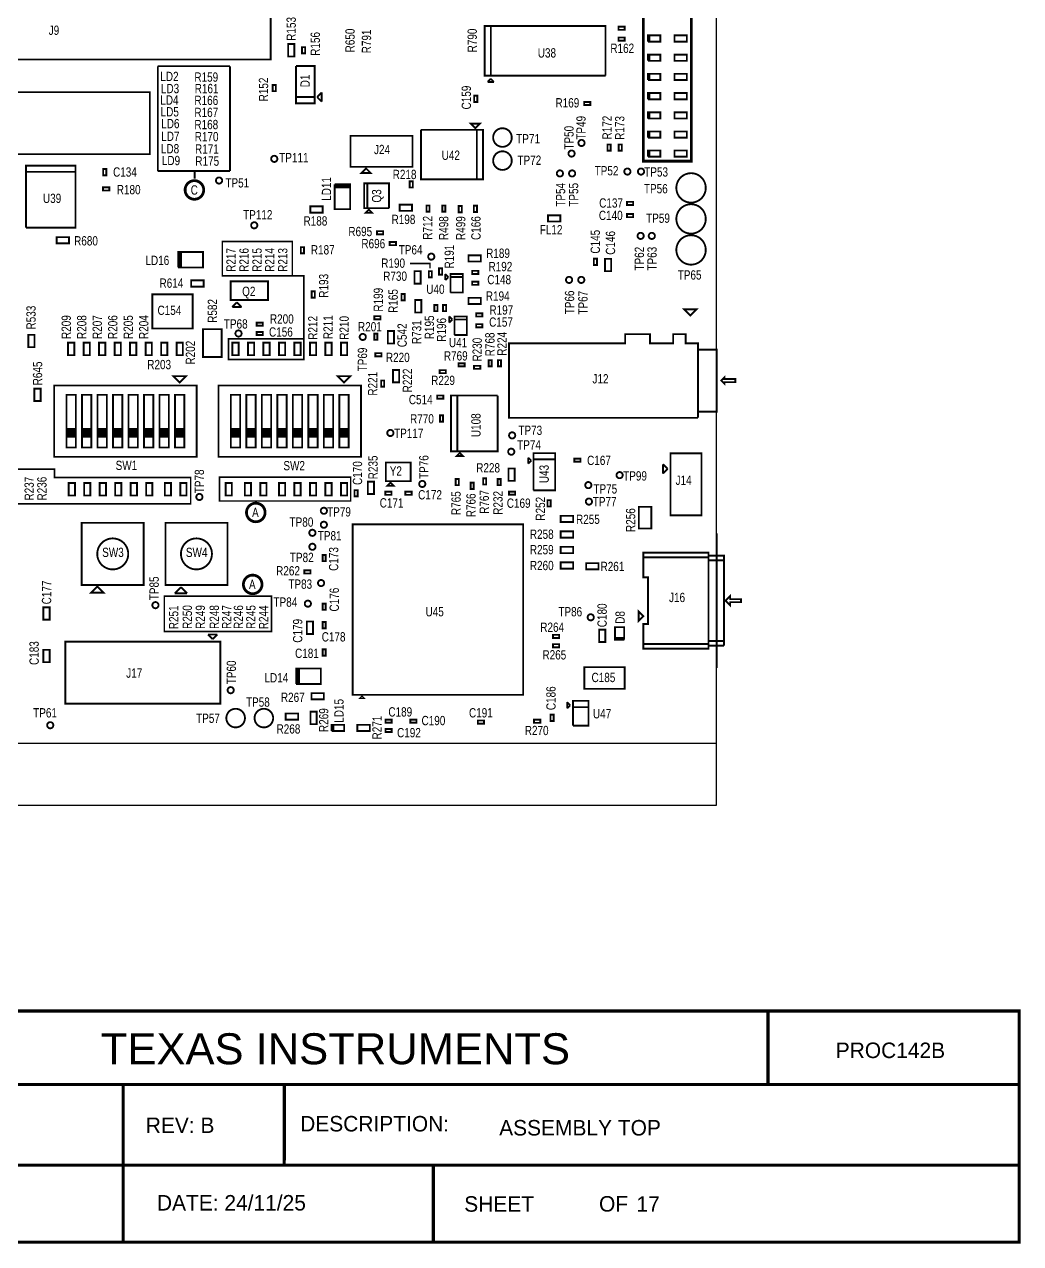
# Model space of a CAD drawing. Extents: x -19 to 106, y -45 to 160.
# Drawn here: x 24.5 to 106.1, y -44.8 to 55.1 of the extents above; entities that cross this region are included whole.
import ezdxf
from ezdxf.enums import TextEntityAlignment as Align

# ---------------------------------------------------------------- set-up
doc = ezdxf.new("R2010")
doc.units = 0
for name, color, linetype in [('BG_OUTLINE', 95, 'CONTINUOUS'), ('DF_TITLE_BLOCK', 2, 'CONTINUOUS'), ('PG_ASSEMBLY_TOP', 120, 'CONTINUOUS'), ('RD_ASSEMBLY_TOP', 120, 'CONTINUOUS')]:
    doc.layers.add(name, color=color, linetype=linetype)

msp = doc.modelspace()

# ---------------------------------------------------------------- linework, layer by layer
at = {"layer": 'BG_OUTLINE'}
msp.add_lwpolyline([(-3.809746, -3.81), (81.190084, -3.81), (81.190084, 146.286728), (-3.809746, 146.286728)], close=True, dxfattribs=at)
at = {"layer": 'BG_OUTLINE', "const_width": 0.1524}
msp.add_lwpolyline([(81.190084, 2.339848), (81.190084, 13.388848)], dxfattribs=at)
at = {"layer": 'BG_OUTLINE'}
msp.add_lwpolyline([(-3.809746, -3.81), (-3.809746, -8.89), (81.190084, -8.89), (81.190084, -3.81)], dxfattribs=at)
at = {"layer": 'DF_TITLE_BLOCK', "const_width": 0.254}
for points in [[(-0.838708, -25.746202), (105.968292, -25.746202), (105.968292, -44.669202), (-18.618708, -44.669202), (-18.618708, -25.746202), (5.003292, -25.746202)], [(85.401658, -25.746202), (85.401658, -31.748984)], [(-18.618708, -31.77032), (105.968292, -31.77032)], [(32.559498, -38.37432), (32.567118, -31.77032)], [(45.767498, -38.37432), (45.775118, -31.77032)], [(-18.618708, -38.37432), (105.924604, -38.37432)], [(32.559752, -44.648628), (32.559752, -38.362128)], [(57.978802, -44.585128), (57.978802, -38.489128)]]:
    msp.add_lwpolyline(points, dxfattribs=at)
at = {"layer": 'PG_ASSEMBLY_TOP'}
for points, const_width in [([(44.660058, 57.009538), (9.354058, 57.009538), (9.354058, 52.183538), (44.660058, 52.183538), (44.660058, 57.009538)], 0.1524), ([(75.4634, 43.8658), (79.121, 43.8658), (79.121, 56.1848), (75.184, 56.1848), (75.184, 43.8658), (75.4634, 43.8658)], 0.2286), ([(72.08647, 50.86096), (72.08647, 54.92496), (62.18047, 54.92496), (62.18047, 50.86096), (62.68847, 50.86096), (62.68847, 54.92496)], 0.1524), ([(62.68847, 54.92496), (62.68847, 50.86096), (72.08647, 50.86096)], 0.1524), ([(73.15327, 54.62016), (73.66127, 54.62016), (73.66127, 54.87416), (73.15327, 54.87416), (73.15327, 54.62016)], 0.1524), ([(73.15327, 53.73116), (73.66127, 53.73116), (73.66127, 53.98516), (73.15327, 53.98516), (73.15327, 53.73116)], 0.1524), ([(75.55357, 53.65496), (76.56957, 53.65496), (76.56957, 54.16296), (75.68057, 54.16296), (75.68057, 53.65496)], 0.1524), ([(75.68057, 53.65496), (75.68057, 54.16296), (75.55357, 54.16296), (75.55357, 53.65496)], 0.1524), ([(78.75397, 54.16296), (77.73797, 54.16296), (77.73797, 53.65496), (78.75397, 53.65496), (78.75397, 54.16296)], 0.1524), ([(46.083728, 53.453538), (46.083728, 52.437538), (46.591728, 52.437538), (46.591728, 53.453538), (46.083728, 53.453538)], 0.1524), ([(47.226728, 53.199538), (47.226728, 52.691538), (47.480728, 52.691538), (47.480728, 53.199538), (47.226728, 53.199538)], 0.1524), ([(75.55357, 52.08016), (76.56957, 52.08016), (76.56957, 52.58816), (75.68057, 52.58816), (75.68057, 52.08016)], 0.1524), ([(75.68057, 52.08016), (75.68057, 52.58816), (75.55357, 52.58816), (75.55357, 52.08016)], 0.1524), ([(78.75397, 52.58816), (77.73797, 52.58816), (77.73797, 52.08016), (78.75397, 52.08016), (78.75397, 52.58816)], 0.1524), ([(35.4076, 43.053), (35.4076, 51.6382)], 0.1524), ([(35.4076, 51.6382), (41.3258, 51.6382)], 0.1524), ([(41.3258, 51.6382), (41.3258, 43.053)], 0.1524), ([(46.72584, 51.653948), (46.72584, 49.113948), (48.24984, 49.113948)], 0.1524), ([(48.24984, 49.113948), (46.72584, 49.113948), (46.72584, 48.605948), (48.24984, 48.605948), (48.24984, 51.653948), (46.72584, 51.653948)], 0.1524), ([(75.55357, 50.50536), (76.56957, 50.50536), (76.56957, 51.01336), (75.68057, 51.01336), (75.68057, 50.50536)], 0.1524), ([(75.68057, 50.50536), (75.68057, 51.01336), (75.55357, 51.01336), (75.55357, 50.50536)], 0.1524), ([(78.75397, 51.01336), (77.73797, 51.01336), (77.73797, 50.50536), (78.75397, 50.50536), (78.75397, 51.01336)], 0.1524), ([(44.82084, 50.10404), (44.82084, 49.59604), (45.07484, 49.59604), (45.07484, 50.10404), (44.82084, 50.10404)], 0.1524), ([(62.68847, 50.60696), (62.43447, 50.35296)], 0.1524), ([(62.43447, 50.35296), (62.94247, 50.35296)], 0.1524), ([(62.94247, 50.35296), (62.68847, 50.60696)], 0.1524), ([(9.100058, 44.436538), (34.754058, 44.436538), (34.754058, 49.516538), (9.100058, 49.516538), (9.100058, 44.436538)], 0.1524), ([(48.83404, 49.494948), (48.45304, 49.113948)], 0.1524), ([(48.45304, 49.113948), (48.83404, 48.732948)], 0.1524), ([(48.83404, 48.732948), (48.83404, 49.494948)], 0.1524), ([(61.5823, 48.714152), (61.5823, 49.222152), (61.3283, 49.222152), (61.3283, 48.714152), (61.5823, 48.714152)], 0.1524), ([(75.55357, 48.93056), (76.56957, 48.93056), (76.56957, 49.43856), (75.68057, 49.43856), (75.68057, 48.93056)], 0.1524), ([(75.68057, 48.93056), (75.68057, 49.43856), (75.55357, 49.43856), (75.55357, 48.93056)], 0.1524), ([(78.75397, 49.43856), (77.73797, 49.43856), (77.73797, 48.93056), (78.75397, 48.93056), (78.75397, 49.43856)], 0.1524), ([(70.334378, 48.46066), (70.842378, 48.46066), (70.842378, 48.71466), (70.334378, 48.71466), (70.334378, 48.46066)], 0.1524), ([(75.55357, 47.35576), (76.56957, 47.35576), (76.56957, 47.86376), (75.68057, 47.86376), (75.68057, 47.35576)], 0.1524), ([(75.68057, 47.35576), (75.68057, 47.86376), (75.55357, 47.86376), (75.55357, 47.35576)], 0.1524), ([(78.75397, 47.86376), (77.73797, 47.86376), (77.73797, 47.35576), (78.75397, 47.35576), (78.75397, 47.86376)], 0.1524), ([(61.4172, 46.5582), (61.7982, 46.9392), (61.0362, 46.9392), (61.4172, 46.5582)], 0.1524), ([(56.278018, 45.936916), (51.198018, 45.936916), (51.198018, 43.396916), (56.278018, 43.396916), (56.278018, 45.936916)], 0.1524), ([(56.9722, 46.4312), (56.9722, 42.3672), (62.0522, 42.3672), (62.0522, 46.4312), (61.5442, 46.4312), (61.5442, 42.3672)], 0.1524), ([(61.5442, 42.3672), (61.5442, 46.4312), (56.9722, 46.4312)], 0.1524), ([(75.55357, 45.78096), (76.56957, 45.78096), (76.56957, 46.28896), (75.68057, 46.28896), (75.68057, 45.78096)], 0.1524), ([(75.68057, 45.78096), (75.68057, 46.28896), (75.55357, 46.28896), (75.55357, 45.78096)], 0.1524), ([(78.75397, 46.28896), (77.73797, 46.28896), (77.73797, 45.78096), (78.75397, 45.78096), (78.75397, 46.28896)], 0.1524), ([(72.50557, 44.71416), (72.50557, 45.22216), (72.25157, 45.22216), (72.25157, 44.71416), (72.50557, 44.71416)], 0.1524), ([(73.41997, 44.71416), (73.41997, 45.22216), (73.16597, 45.22216), (73.16597, 44.71416), (73.41997, 44.71416)], 0.1524), ([(75.55357, 44.23156), (76.56957, 44.23156), (76.56957, 44.73956), (75.68057, 44.73956), (75.68057, 44.23156)], 0.1524), ([(75.68057, 44.23156), (75.68057, 44.73956), (75.55357, 44.73956), (75.55357, 44.23156)], 0.1524), ([(78.75397, 44.73956), (77.73797, 44.73956), (77.73797, 44.23156), (78.75397, 44.23156), (78.75397, 44.73956)], 0.1524), ([(24.60117, 38.414706), (28.66517, 38.414706), (28.66517, 43.494706), (24.60117, 43.494706), (24.60117, 42.986706), (28.66517, 42.986706)], 0.1524), ([(28.66517, 42.986706), (24.60117, 42.986706), (24.60117, 38.414706)], 0.1524), ([(31.18739, 42.707814), (31.18739, 43.215814), (30.93339, 43.215814), (30.93339, 42.707814), (31.18739, 42.707814)], 0.1524), ([(41.3258, 43.053), (35.4076, 43.053)], 0.1524), ([(38.4302, 43.053), (38.4302, 42.418)], 0.1524), ([(52.468018, 43.269916), (52.849018, 42.888916), (52.087018, 42.888916), (52.468018, 43.269916)], 0.1524), ([(49.900332, 41.96715), (49.900332, 39.93515), (51.170332, 39.93515), (51.170332, 41.84015)], 0.1524), ([(51.170332, 41.84015), (51.170332, 41.71315), (49.900332, 41.71315), (49.900332, 41.84015), (51.170332, 41.84015), (51.170332, 41.96715), (49.900332, 41.96715)], 0.1524), ([(54.350412, 40.01008), (54.350412, 42.04208), (52.318412, 42.04208), (52.318412, 40.01008), (52.572412, 40.01008), (52.572412, 42.04208)], 0.1524), ([(52.572412, 42.04208), (52.572412, 40.01008), (54.350412, 40.01008)], 0.1524), ([(56.0451, 42.215308), (56.0451, 41.707308), (56.2991, 41.707308), (56.2991, 42.215308), (56.0451, 42.215308)], 0.1524), ([(31.429198, 41.716706), (30.921198, 41.716706), (30.921198, 41.462706), (31.429198, 41.462706), (31.429198, 41.716706)], 0.1524), ([(48.911002, 40.155114), (47.895002, 40.155114), (47.895002, 39.647114), (48.911002, 39.647114), (48.911002, 40.155114)], 0.1524), ([(52.699412, 39.88308), (52.445412, 39.62908), (52.953412, 39.62908), (52.699412, 39.88308)], 0.1524), ([(56.237632, 40.304974), (55.221632, 40.304974), (55.221632, 39.796974), (56.237632, 39.796974), (56.237632, 40.304974)], 0.1524), ([(57.6707, 39.726108), (57.6707, 40.234108), (57.4167, 40.234108), (57.4167, 39.726108), (57.6707, 39.726108)], 0.1524), ([(58.9661, 39.727124), (58.9661, 40.235124), (58.7121, 40.235124), (58.7121, 39.727124), (58.9661, 39.727124)], 0.1524), ([(60.3123, 39.67734), (60.3123, 40.18534), (60.0583, 40.18534), (60.0583, 39.67734), (60.3123, 39.67734)], 0.1524), ([(61.3029, 40.210232), (61.3029, 39.702232), (61.5569, 39.702232), (61.5569, 40.210232), (61.3029, 40.210232)], 0.1524), ([(74.35469, 40.528494), (73.84669, 40.528494), (73.84669, 40.274494), (74.35469, 40.274494), (74.35469, 40.528494)], 0.1524), ([(68.39077, 39.43096), (67.37477, 39.43096), (67.37477, 38.92296), (68.39077, 38.92296), (68.39077, 39.43096)], 0.1524), ([(74.35469, 39.528496), (73.84669, 39.528496), (73.84669, 39.274496), (74.35469, 39.274496), (74.35469, 39.528496)], 0.1524), ([(53.8734, 38.1254), (53.3654, 38.1254), (53.3654, 37.8714), (53.8734, 37.8714), (53.8734, 38.1254)], 0.1524), ([(28.133548, 37.637212), (27.117548, 37.637212), (27.117548, 37.129212), (28.133548, 37.129212), (28.133548, 37.637212)], 0.1524), ([(45.9994, 37.2872), (40.6908, 37.2872), (40.6908, 34.4678), (46.4312, 34.4678), (46.4312, 37.2872), (45.9994, 37.2872)], 0.127), ([(54.4068, 36.9824), (54.9148, 36.9824), (54.9148, 37.2364), (54.4068, 37.2364), (54.4068, 36.9824)], 0.1524), ([(37.0713, 35.1536), (39.1033, 35.1536), (39.1033, 36.4236), (37.1983, 36.4236)], 0.1524), ([(37.1983, 36.4236), (37.3253, 36.4236), (37.3253, 35.1536), (37.1983, 35.1536), (37.1983, 36.4236), (37.0713, 36.4236), (37.0713, 35.1536)], 0.1524), ([(47.381668, 36.306252), (47.381668, 36.814252), (47.127668, 36.814252), (47.127668, 36.306252), (47.381668, 36.306252)], 0.1524), ([(61.87313, 36.14801), (60.85713, 36.14801), (60.85713, 35.64001), (61.87313, 35.64001), (61.87313, 36.14801)], 0.1524), ([(57.7088, 35.0774), (57.7088, 35.4838), (56.0578, 35.4838)], 0.127), ([(58.69813, 34.57321), (58.69813, 35.08121), (58.44413, 35.08121), (58.44413, 34.57321), (58.69813, 34.57321)], 0.1524), ([(61.157612, 34.62401), (61.665612, 34.62401), (61.665612, 34.87801), (61.157612, 34.87801), (61.157612, 34.62401)], 0.1524), ([(71.382636, 35.360102), (71.382636, 35.868102), (71.128636, 35.868102), (71.128636, 35.360102), (71.382636, 35.360102)], 0.1524), ([(72.553322, 34.847276), (72.553322, 35.863276), (72.045322, 35.863276), (72.045322, 34.847276), (72.553322, 34.847276)], 0.1524), ([(39.15537, 34.09696), (38.13937, 34.09696), (38.13937, 33.58896), (39.15537, 33.58896), (39.15537, 34.09696)], 0.1524), ([(41.378378, 32.489902), (44.426378, 32.489902), (44.426378, 34.013902), (41.378378, 34.013902), (41.378378, 32.489902)], 0.1524), ([(47.371, 29.3116), (47.371, 34.4678), (46.4312, 34.4678)], 0.127), ([(56.4388, 34.8488), (56.4388, 33.8328), (56.9468, 33.8328), (56.9468, 34.8488), (56.4388, 34.8488)], 0.1524), ([(57.60593, 34.85261), (57.60593, 34.34461), (57.85993, 34.34461), (57.85993, 34.85261), (57.60593, 34.85261)], 0.1524), ([(58.95213, 34.62401), (58.95213, 34.11601)], 0.1524), ([(59.20613, 34.37001), (58.95213, 34.62401)], 0.1524), ([(58.95213, 34.11601), (59.20613, 34.37001)], 0.1524), ([(59.38393, 33.10001), (60.39993, 33.10001), (60.39993, 34.62401), (59.38393, 34.62401), (59.38393, 34.37001), (60.39993, 34.37001)], 0.1524), ([(60.39993, 34.37001), (59.38393, 34.37001), (59.38393, 33.10001)], 0.1524), ([(61.157612, 33.73501), (61.665612, 33.73501), (61.665612, 33.98901), (61.157612, 33.98901), (61.157612, 33.73501)], 0.1524), ([(38.26637, 30.15996), (34.96437, 30.15996), (34.96437, 32.95396), (38.26637, 32.95396), (38.26637, 30.15996)], 0.1524), ([(48.014636, 33.195514), (48.014636, 32.687514), (48.268636, 32.687514), (48.268636, 33.195514), (48.014636, 33.195514)], 0.1524), ([(55.376318, 32.978344), (55.376318, 32.470344), (55.630318, 32.470344), (55.630318, 32.978344), (55.376318, 32.978344)], 0.1524), ([(41.886378, 32.299402), (41.505378, 31.918402)], 0.1524), ([(41.505378, 31.918402), (42.267378, 31.918402)], 0.1524), ([(42.267378, 31.918402), (41.886378, 32.299402)], 0.1524), ([(56.9976, 31.4706), (56.9976, 32.4866), (56.4896, 32.4866), (56.4896, 31.4706), (56.9976, 31.4706)], 0.1524), ([(58.3184, 31.5722), (58.3184, 32.0802), (58.0644, 32.0802), (58.0644, 31.5722), (58.3184, 31.5722)], 0.1524), ([(59.0296, 31.5722), (59.0296, 32.0802), (58.7756, 32.0802), (58.7756, 31.5722), (59.0296, 31.5722)], 0.1524), ([(61.87186, 32.66821), (60.85586, 32.66821), (60.85586, 32.16021), (61.87186, 32.16021), (61.87186, 32.66821)], 0.1524), ([(53.139086, 30.907228), (53.647086, 30.907228), (53.647086, 31.161228), (53.139086, 31.161228), (53.139086, 30.907228)], 0.1524), ([(59.28106, 31.14421), (59.28106, 30.63621)], 0.1524), ([(59.53506, 30.89021), (59.28106, 31.14421)], 0.1524), ([(59.28106, 30.63621), (59.53506, 30.89021)], 0.1524), ([(59.71286, 29.62021), (60.72886, 29.62021), (60.72886, 31.14421), (59.71286, 31.14421), (59.71286, 30.89021), (60.72886, 30.89021)], 0.1524), ([(60.72886, 30.89021), (59.71286, 30.89021), (59.71286, 29.62021)], 0.1524), ([(61.486542, 31.14421), (61.994542, 31.14421), (61.994542, 31.39821), (61.486542, 31.39821), (61.486542, 31.14421)], 0.1524), ([(79.031084, 31.221426), (78.523084, 31.729426), (79.539084, 31.729426), (79.031084, 31.221426)], 0.1524), ([(40.631872, 27.818588), (40.631872, 30.104588), (39.107872, 30.104588), (39.107872, 27.818588), (40.631872, 27.818588)], 0.1524), ([(44.006262, 30.636718), (43.498262, 30.636718), (43.498262, 30.382718), (44.006262, 30.382718), (44.006262, 30.636718)], 0.1524), ([(54.2544, 29.9466), (54.2544, 28.9306), (54.7624, 28.9306), (54.7624, 29.9466), (54.2544, 29.9466)], 0.1524), ([(61.486542, 30.25521), (61.994542, 30.25521), (61.994542, 30.50921), (61.486542, 30.50921), (61.486542, 30.25521)], 0.1524), ([(24.794718, 29.642308), (24.794718, 28.626308), (25.302718, 28.626308), (25.302718, 29.642308), (24.794718, 29.642308)], 0.1524), ([(28.56357, 27.976068), (28.56357, 28.992068), (28.05557, 28.992068), (28.05557, 27.976068), (28.56357, 27.976068)], 0.1524), ([(29.83357, 27.976068), (29.83357, 28.992068), (29.32557, 28.992068), (29.32557, 27.976068), (29.83357, 27.976068)], 0.1524), ([(31.10357, 27.976068), (31.10357, 28.992068), (30.59557, 28.992068), (30.59557, 27.976068), (31.10357, 27.976068)], 0.1524), ([(32.37357, 27.976068), (32.37357, 28.992068), (31.86557, 28.992068), (31.86557, 27.976068), (32.37357, 27.976068)], 0.1524), ([(33.64357, 27.976068), (33.64357, 28.992068), (33.13557, 28.992068), (33.13557, 27.976068), (33.64357, 27.976068)], 0.1524), ([(34.91357, 27.976068), (34.91357, 28.992068), (34.40557, 28.992068), (34.40557, 27.976068), (34.91357, 27.976068)], 0.1524), ([(36.18357, 27.976068), (36.18357, 28.992068), (35.67557, 28.992068), (35.67557, 27.976068), (36.18357, 27.976068)], 0.1524), ([(37.45357, 27.976068), (37.45357, 28.992068), (36.94557, 28.992068), (36.94557, 27.976068), (37.45357, 27.976068)], 0.1524), ([(46.7868, 29.3116), (41.1988, 29.3116), (41.1988, 27.6098), (47.371, 27.6098), (47.371, 29.3116), (46.7868, 29.3116)], 0.127), ([(42.02557, 27.976068), (42.02557, 28.992068), (41.51757, 28.992068), (41.51757, 27.976068), (42.02557, 27.976068)], 0.1524), ([(43.29557, 27.976068), (43.29557, 28.992068), (42.78757, 28.992068), (42.78757, 27.976068), (43.29557, 27.976068)], 0.1524), ([(44.006262, 29.874718), (43.498262, 29.874718), (43.498262, 29.620718), (44.006262, 29.620718), (44.006262, 29.874718)], 0.1524), ([(44.56557, 27.976068), (44.56557, 28.992068), (44.05757, 28.992068), (44.05757, 27.976068), (44.56557, 27.976068)], 0.1524), ([(45.83557, 27.976068), (45.83557, 28.992068), (45.32757, 28.992068), (45.32757, 27.976068), (45.83557, 27.976068)], 0.1524), ([(47.10557, 27.976068), (47.10557, 28.992068), (46.59757, 28.992068), (46.59757, 27.976068), (47.10557, 27.976068)], 0.1524), ([(48.37557, 27.976068), (48.37557, 28.992068), (47.86757, 28.992068), (47.86757, 27.976068), (48.37557, 27.976068)], 0.1524), ([(49.64557, 27.976068), (49.64557, 28.992068), (49.13757, 28.992068), (49.13757, 27.976068), (49.64557, 27.976068)], 0.1524), ([(50.91557, 27.976068), (50.91557, 28.992068), (50.40757, 28.992068), (50.40757, 27.976068), (50.91557, 27.976068)], 0.1524), ([(53.396642, 29.224732), (53.396642, 29.732732), (53.142642, 29.732732), (53.142642, 29.224732), (53.396642, 29.224732)], 0.1524), ([(79.666084, 28.427426), (79.666084, 23.347426), (81.190084, 23.347426), (81.190084, 28.427426), (79.666084, 28.427426), (79.666084, 28.935426), (78.650084, 28.935426), (78.650084, 29.697426), (77.634084, 29.697426), (77.634084, 28.935426), (75.729084, 28.935426), (75.729084, 29.697426), (73.697084, 29.697426), (73.697084, 28.935426), (64.172084, 28.935426), (64.172084, 22.839426), (79.666084, 22.839426)], 0.1524), ([(53.735732, 28.133802), (53.227732, 28.133802), (53.227732, 27.879802), (53.735732, 27.879802), (53.735732, 28.133802)], 0.1524), ([(79.666084, 22.839426), (79.666084, 28.427426)], 0.1524), ([(60.0456, 27.051), (60.5536, 27.051), (60.5536, 27.305), (60.0456, 27.305), (60.0456, 27.051)], 0.1524), ([(61.8236, 27.1018), (61.3156, 27.1018), (61.3156, 26.8478), (61.8236, 26.8478), (61.8236, 27.1018)], 0.1524), ([(62.5094, 27.559), (62.5094, 27.051), (62.7634, 27.051), (62.7634, 27.559), (62.5094, 27.559)], 0.1524), ([(63.5254, 27.051), (63.5254, 27.559), (63.2714, 27.559), (63.2714, 27.051), (63.5254, 27.051)], 0.1524), ([(37.19957, 25.74036), (37.70757, 26.24836), (36.69157, 26.24836), (37.19957, 25.74036)], 0.1524), ([(50.66157, 25.74036), (51.16957, 26.24836), (50.15357, 26.24836), (50.66157, 25.74036)], 0.1524), ([(53.95468, 25.38984), (53.95468, 25.89784), (53.70068, 25.89784), (53.70068, 25.38984), (53.95468, 25.38984)], 0.1524), ([(55.17769, 25.74417), (55.17769, 26.76017), (54.66969, 26.76017), (54.66969, 25.74417), (55.17769, 25.74417)], 0.1524), ([(59.0042, 26.7462), (58.4962, 26.7462), (58.4962, 26.4922), (59.0042, 26.4922), (59.0042, 26.7462)], 0.1524), ([(81.571084, 25.887426), (81.825084, 25.633426), (81.825084, 25.760426), (82.714084, 25.760426), (82.714084, 26.014426), (81.825084, 26.014426), (81.825084, 26.141426), (81.571084, 25.887426)], 0.1524), ([(25.80259, 24.213566), (25.80259, 25.229566), (25.29459, 25.229566), (25.29459, 24.213566), (25.80259, 24.213566)], 0.1524), ([(38.59657, 25.48636), (26.91257, 25.48636), (26.91257, 19.64436), (38.59657, 19.64436), (38.59657, 25.48636)], 0.1524), ([(52.05857, 25.48636), (40.37457, 25.48636), (40.37457, 19.64436), (52.05857, 19.64436), (52.05857, 25.48636)], 0.1524), ([(28.69057, 20.40636), (27.92857, 20.40636), (27.92857, 24.72436), (28.69057, 24.72436), (28.69057, 21.93036), (27.92857, 21.93036), (27.92857, 21.80336), (28.69057, 21.80336), (28.69057, 21.67636), (27.92857, 21.67636), (27.92857, 21.54936), (28.69057, 21.54936), (28.69057, 21.42236), (27.92857, 21.42236), (27.92857, 21.29536), (28.69057, 21.29536), (28.69057, 21.93036), (28.69057, 20.40636)], 0.1524), ([(29.96057, 20.40636), (29.19857, 20.40636), (29.19857, 24.72436), (29.96057, 24.72436), (29.96057, 21.93036), (29.19857, 21.93036), (29.19857, 21.80336), (29.96057, 21.80336), (29.96057, 21.67636), (29.19857, 21.67636), (29.19857, 21.54936), (29.96057, 21.54936), (29.96057, 21.42236), (29.19857, 21.42236), (29.19857, 21.29536), (29.96057, 21.29536), (29.96057, 21.93036), (29.96057, 20.40636)], 0.1524), ([(31.23057, 20.40636), (30.46857, 20.40636), (30.46857, 24.72436), (31.23057, 24.72436), (31.23057, 21.93036), (30.46857, 21.93036), (30.46857, 21.80336), (31.23057, 21.80336), (31.23057, 21.67636), (30.46857, 21.67636), (30.46857, 21.54936), (31.23057, 21.54936), (31.23057, 21.42236), (30.46857, 21.42236), (30.46857, 21.29536), (31.23057, 21.29536), (31.23057, 21.93036), (31.23057, 20.40636)], 0.1524), ([(32.50057, 20.40636), (31.73857, 20.40636), (31.73857, 24.72436), (32.50057, 24.72436), (32.50057, 21.93036), (31.73857, 21.93036), (31.73857, 21.80336), (32.50057, 21.80336), (32.50057, 21.67636), (31.73857, 21.67636), (31.73857, 21.54936), (32.50057, 21.54936), (32.50057, 21.42236), (31.73857, 21.42236), (31.73857, 21.29536), (32.50057, 21.29536), (32.50057, 21.93036), (32.50057, 20.40636)], 0.1524), ([(33.77057, 20.40636), (33.00857, 20.40636), (33.00857, 24.72436), (33.77057, 24.72436), (33.77057, 21.93036), (33.00857, 21.93036), (33.00857, 21.80336), (33.77057, 21.80336), (33.77057, 21.67636), (33.00857, 21.67636), (33.00857, 21.54936), (33.77057, 21.54936), (33.77057, 21.42236), (33.00857, 21.42236), (33.00857, 21.29536), (33.77057, 21.29536), (33.77057, 21.93036), (33.77057, 20.40636)], 0.1524), ([(35.04057, 20.40636), (34.27857, 20.40636), (34.27857, 24.72436), (35.04057, 24.72436), (35.04057, 21.93036), (34.27857, 21.93036), (34.27857, 21.80336), (35.04057, 21.80336), (35.04057, 21.67636), (34.27857, 21.67636), (34.27857, 21.54936), (35.04057, 21.54936), (35.04057, 21.42236), (34.27857, 21.42236), (34.27857, 21.29536), (35.04057, 21.29536), (35.04057, 21.93036), (35.04057, 20.40636)], 0.1524), ([(36.31057, 20.40636), (35.54857, 20.40636), (35.54857, 24.72436), (36.31057, 24.72436), (36.31057, 21.93036), (35.54857, 21.93036), (35.54857, 21.80336), (36.31057, 21.80336), (36.31057, 21.67636), (35.54857, 21.67636), (35.54857, 21.54936), (36.31057, 21.54936), (36.31057, 21.42236), (35.54857, 21.42236), (35.54857, 21.29536), (36.31057, 21.29536), (36.31057, 21.93036), (36.31057, 20.40636)], 0.1524), ([(37.58057, 20.40636), (36.81857, 20.40636), (36.81857, 24.72436), (37.58057, 24.72436), (37.58057, 21.93036), (36.81857, 21.93036), (36.81857, 21.80336), (37.58057, 21.80336), (37.58057, 21.67636), (36.81857, 21.67636), (36.81857, 21.54936), (37.58057, 21.54936), (37.58057, 21.42236), (36.81857, 21.42236), (36.81857, 21.29536), (37.58057, 21.29536), (37.58057, 21.93036), (37.58057, 20.40636)], 0.1524), ([(42.15257, 20.40636), (41.39057, 20.40636), (41.39057, 24.72436), (42.15257, 24.72436), (42.15257, 21.93036), (41.39057, 21.93036), (41.39057, 21.80336), (42.15257, 21.80336), (42.15257, 21.67636), (41.39057, 21.67636), (41.39057, 21.54936), (42.15257, 21.54936), (42.15257, 21.42236), (41.39057, 21.42236), (41.39057, 21.29536), (42.15257, 21.29536), (42.15257, 21.93036), (42.15257, 20.40636)], 0.1524), ([(43.42257, 20.40636), (42.66057, 20.40636), (42.66057, 24.72436), (43.42257, 24.72436), (43.42257, 21.93036), (42.66057, 21.93036), (42.66057, 21.80336), (43.42257, 21.80336), (43.42257, 21.67636), (42.66057, 21.67636), (42.66057, 21.54936), (43.42257, 21.54936), (43.42257, 21.42236), (42.66057, 21.42236), (42.66057, 21.29536), (43.42257, 21.29536), (43.42257, 21.93036), (43.42257, 20.40636)], 0.1524), ([(44.69257, 20.40636), (43.93057, 20.40636), (43.93057, 24.72436), (44.69257, 24.72436), (44.69257, 21.93036), (43.93057, 21.93036), (43.93057, 21.80336), (44.69257, 21.80336), (44.69257, 21.67636), (43.93057, 21.67636), (43.93057, 21.54936), (44.69257, 21.54936), (44.69257, 21.42236), (43.93057, 21.42236), (43.93057, 21.29536), (44.69257, 21.29536), (44.69257, 21.93036), (44.69257, 20.40636)], 0.1524), ([(45.96257, 20.40636), (45.20057, 20.40636), (45.20057, 24.72436), (45.96257, 24.72436), (45.96257, 21.93036), (45.20057, 21.93036), (45.20057, 21.80336), (45.96257, 21.80336), (45.96257, 21.67636), (45.20057, 21.67636), (45.20057, 21.54936), (45.96257, 21.54936), (45.96257, 21.42236), (45.20057, 21.42236), (45.20057, 21.29536), (45.96257, 21.29536), (45.96257, 21.93036), (45.96257, 20.40636)], 0.1524), ([(47.23257, 20.40636), (46.47057, 20.40636), (46.47057, 24.72436), (47.23257, 24.72436), (47.23257, 21.93036), (46.47057, 21.93036), (46.47057, 21.80336), (47.23257, 21.80336), (47.23257, 21.67636), (46.47057, 21.67636), (46.47057, 21.54936), (47.23257, 21.54936), (47.23257, 21.42236), (46.47057, 21.42236), (46.47057, 21.29536), (47.23257, 21.29536), (47.23257, 21.93036), (47.23257, 20.40636)], 0.1524), ([(48.50257, 20.40636), (47.74057, 20.40636), (47.74057, 24.72436), (48.50257, 24.72436), (48.50257, 21.93036), (47.74057, 21.93036), (47.74057, 21.80336), (48.50257, 21.80336), (48.50257, 21.67636), (47.74057, 21.67636), (47.74057, 21.54936), (48.50257, 21.54936), (48.50257, 21.42236), (47.74057, 21.42236), (47.74057, 21.29536), (48.50257, 21.29536), (48.50257, 21.93036), (48.50257, 20.40636)], 0.1524), ([(49.77257, 20.40636), (49.01057, 20.40636), (49.01057, 24.72436), (49.77257, 24.72436), (49.77257, 21.93036), (49.01057, 21.93036), (49.01057, 21.80336), (49.77257, 21.80336), (49.77257, 21.67636), (49.01057, 21.67636), (49.01057, 21.54936), (49.77257, 21.54936), (49.77257, 21.42236), (49.01057, 21.42236), (49.01057, 21.29536), (49.77257, 21.29536), (49.77257, 21.93036), (49.77257, 20.40636)], 0.1524), ([(51.04257, 20.40636), (50.28057, 20.40636), (50.28057, 24.72436), (51.04257, 24.72436), (51.04257, 21.93036), (50.28057, 21.93036), (50.28057, 21.80336), (51.04257, 21.80336), (51.04257, 21.67636), (50.28057, 21.67636), (50.28057, 21.54936), (51.04257, 21.54936), (51.04257, 21.42236), (50.28057, 21.42236), (50.28057, 21.29536), (51.04257, 21.29536), (51.04257, 21.93036), (51.04257, 20.40636)], 0.1524), ([(58.801, 24.6634), (58.293, 24.6634), (58.293, 24.4094), (58.801, 24.4094), (58.801, 24.6634)], 0.1524), ([(63.24473, 24.6634), (59.43473, 24.6634), (59.43473, 20.0914), (59.94273, 20.0914), (59.94273, 24.6634)], 0.1524), ([(59.94273, 24.6634), (59.94273, 20.0914), (63.24473, 20.0914), (63.24473, 24.6634)], 0.1524), ([(58.5216, 23.0378), (58.5216, 22.5298), (58.7756, 22.5298), (58.7756, 23.0378), (58.5216, 23.0378)], 0.1524), ([(60.142628, 19.9644), (59.888628, 19.7104), (60.396628, 19.7104), (60.142628, 19.9644)], 0.1524), ([(66.183002, 16.896334), (67.961002, 16.896334), (67.961002, 19.944334), (66.183002, 19.944334), (66.183002, 19.436334), (67.961002, 19.436334)], 0.1524), ([(79.945484, 14.84884), (79.945484, 19.92884), (77.405484, 19.92884), (77.405484, 14.84884), (79.945484, 14.84884)], 0.1524), ([(54.09057, 17.653), (56.12257, 17.653), (56.12257, 19.177), (54.09057, 19.177), (54.09057, 17.653)], 0.1524), ([(65.751202, 19.588734), (65.751202, 19.080734)], 0.1524), ([(66.005202, 19.334734), (65.751202, 19.588734)], 0.1524), ([(65.751202, 19.080734), (66.005202, 19.334734)], 0.1524), ([(67.961002, 19.436334), (66.183002, 19.436334), (66.183002, 16.896334)], 0.1524), ([(69.526912, 19.243294), (70.034912, 19.243294), (70.034912, 19.497294), (69.526912, 19.497294), (69.526912, 19.243294)], 0.1524), ([(76.795884, 18.27784), (76.795884, 19.03984)], 0.1524), ([(76.795884, 19.03984), (77.176884, 18.65884)], 0.1524), ([(17.8816, 18.6436), (26.9494, 18.6436), (26.9494, 17.9578), (38.1, 17.9578), (38.1, 15.7988), (17.526, 15.7988), (17.526, 18.6436), (17.8816, 18.6436)], 0.127), ([(50.8, 16.0274), (51.2064, 16.0274), (51.2064, 17.9832), (40.4622, 17.9832), (40.4622, 16.0274), (50.8, 16.0274)], 0.127), ([(64.640714, 17.6784), (64.640714, 18.6944), (64.132714, 18.6944), (64.132714, 17.6784), (64.640714, 17.6784)], 0.1524), ([(77.176884, 18.65884), (76.795884, 18.27784)], 0.1524), ([(28.10637, 17.497552), (28.10637, 16.481552), (28.61437, 16.481552), (28.61437, 17.497552), (28.10637, 17.497552)], 0.1524), ([(29.37637, 17.497552), (29.37637, 16.481552), (29.88437, 16.481552), (29.88437, 17.497552), (29.37637, 17.497552)], 0.1524), ([(30.64637, 17.497552), (30.64637, 16.481552), (31.15437, 16.481552), (31.15437, 17.497552), (30.64637, 17.497552)], 0.1524), ([(31.91637, 17.497552), (31.91637, 16.481552), (32.42437, 16.481552), (32.42437, 17.497552), (31.91637, 17.497552)], 0.1524), ([(33.18637, 17.497552), (33.18637, 16.481552), (33.69437, 16.481552), (33.69437, 17.497552), (33.18637, 17.497552)], 0.1524), ([(34.45637, 17.497552), (34.45637, 16.481552), (34.96437, 16.481552), (34.96437, 17.497552), (34.45637, 17.497552)], 0.1524), ([(35.98037, 17.497552), (35.98037, 16.481552), (36.48837, 16.481552), (36.48837, 17.497552), (35.98037, 17.497552)], 0.1524), ([(37.25037, 17.497552), (37.25037, 16.481552), (37.75837, 16.481552), (37.75837, 17.497552), (37.25037, 17.497552)], 0.1524), ([(40.95877, 17.497552), (40.95877, 16.481552), (41.46677, 16.481552), (41.46677, 17.497552), (40.95877, 17.497552)], 0.1524), ([(42.53357, 17.497552), (42.53357, 16.481552), (43.04157, 16.481552), (43.04157, 17.497552), (42.53357, 17.497552)], 0.1524), ([(43.80357, 17.497552), (43.80357, 16.481552), (44.31157, 16.481552), (44.31157, 17.497552), (43.80357, 17.497552)], 0.1524), ([(45.32757, 17.497552), (45.32757, 16.481552), (45.83557, 16.481552), (45.83557, 17.497552), (45.32757, 17.497552)], 0.1524), ([(46.59757, 17.497552), (46.59757, 16.481552), (47.10557, 16.481552), (47.10557, 17.497552), (46.59757, 17.497552)], 0.1524), ([(47.86757, 17.497552), (47.86757, 16.481552), (48.37557, 16.481552), (48.37557, 17.497552), (47.86757, 17.497552)], 0.1524), ([(49.13757, 17.497552), (49.13757, 16.481552), (49.64557, 16.481552), (49.64557, 17.497552), (49.13757, 17.497552)], 0.1524), ([(50.40757, 17.497552), (50.40757, 16.481552), (50.91557, 16.481552), (50.91557, 17.497552), (50.40757, 17.497552)], 0.1524), ([(51.52517, 16.919702), (51.52517, 16.411702), (51.77917, 16.411702), (51.77917, 16.919702), (51.52517, 16.919702)], 0.1524), ([(53.12537, 16.59636), (53.12537, 17.61236), (52.61737, 17.61236), (52.61737, 16.59636), (53.12537, 16.59636)], 0.1524), ([(54.47157, 17.526), (54.21757, 17.272), (54.72557, 17.272), (54.47157, 17.526)], 0.1524), ([(60.071, 17.3228), (60.071, 17.8308), (59.817, 17.8308), (59.817, 17.3228), (60.071, 17.3228)], 0.1524), ([(61.2902, 17.018), (61.2902, 17.526), (61.0362, 17.526), (61.0362, 17.018), (61.2902, 17.018)], 0.1524), ([(62.310518, 17.3736), (62.310518, 17.8816), (62.056518, 17.8816), (62.056518, 17.3736), (62.310518, 17.3736)], 0.1524), ([(63.5, 17.3228), (63.5, 17.8308), (63.246, 17.8308), (63.246, 17.3228), (63.5, 17.3228)], 0.1524), ([(54.03977, 16.5354), (54.54777, 16.5354), (54.54777, 16.7894), (54.03977, 16.7894), (54.03977, 16.5354)], 0.1524), ([(56.19877, 16.7894), (55.69077, 16.7894), (55.69077, 16.5354), (56.19877, 16.5354), (56.19877, 16.7894)], 0.1524), ([(64.68237, 16.79956), (64.17437, 16.79956), (64.17437, 16.54556), (64.68237, 16.54556), (64.68237, 16.79956)], 0.1524), ([(67.584828, 15.582138), (67.584828, 16.090138), (67.330828, 16.090138), (67.330828, 15.582138), (67.584828, 15.582138)], 0.1524), ([(74.81697, 15.55496), (74.81697, 13.77696), (75.83297, 13.77696), (75.83297, 15.55496), (74.81697, 15.55496)], 0.1524), ([(29.17317, 9.15416), (34.25317, 9.15416), (34.25317, 14.23416), (29.17317, 14.23416), (29.17317, 9.15416)], 0.1524), ([(36.03117, 9.15416), (41.11117, 9.15416), (41.11117, 14.23416), (36.03117, 14.23416), (36.03117, 9.15416)], 0.1524), ([(65.34277, 0.1524), (65.34277, 14.1224), (51.37277, 14.1224), (51.37277, 0.1524), (65.34277, 0.1524)], 0.1524), ([(69.43217, 14.8082), (68.41617, 14.8082), (68.41617, 14.3002), (69.43217, 14.3002), (69.43217, 14.8082)], 0.1524), ([(69.43217, 13.5382), (68.41617, 13.5382), (68.41617, 13.0302), (69.43217, 13.0302), (69.43217, 13.5382)], 0.1524), ([(69.43217, 12.2682), (68.41617, 12.2682), (68.41617, 11.7602), (69.43217, 11.7602), (69.43217, 12.2682)], 0.1524), ([(49.16297, 11.0998), (49.16297, 11.6078), (48.90897, 11.6078), (48.90897, 11.0998), (49.16297, 11.0998)], 0.1524), ([(69.43217, 10.9982), (68.41617, 10.9982), (68.41617, 10.4902), (69.43217, 10.4902), (69.43217, 10.9982)], 0.1524), ([(70.4977, 10.43178), (71.5137, 10.43178), (71.5137, 10.93978), (70.4977, 10.93978), (70.4977, 10.43178)], 0.1524), ([(81.790032, 4.181348), (81.790032, 11.547348), (80.520032, 11.547348), (80.520032, 11.801348), (75.186032, 11.801348), (75.186032, 11.420348), (80.520032, 11.420348)], 0.1524), ([(80.520032, 4.308348), (75.186032, 4.308348), (75.186032, 3.927348), (80.520032, 3.927348), (80.520032, 11.547348)], 0.1524), ([(80.520032, 11.420348), (75.186032, 11.420348), (75.186032, 9.769348), (75.567032, 9.769348), (75.567032, 5.959348), (75.186032, 5.959348), (75.186032, 4.308348), (80.520032, 4.308348)], 0.1524), ([(80.520032, 11.547348), (80.520032, 11.166348), (81.790032, 11.166348)], 0.1524), ([(81.790032, 11.166348), (80.520032, 11.166348), (80.520032, 4.562348), (81.790032, 4.562348)], 0.1524), ([(47.41037, 10.09396), (47.91837, 10.09396), (47.91837, 10.34796), (47.41037, 10.34796), (47.41037, 10.09396)], 0.1524), ([(30.44317, 9.02716), (29.93517, 8.51916), (30.95117, 8.51916), (30.44317, 9.02716)], 0.1524), ([(37.30117, 8.97636), (36.79317, 8.46836)], 0.1524), ([(37.80917, 8.46836), (37.30117, 8.97636)], 0.1524), ([(44.0436, 8.2296), (35.941, 8.2296), (35.941, 5.334), (44.7294, 5.334), (44.7294, 8.2296), (44.0436, 8.2296)], 0.127), ([(36.79317, 8.46836), (37.80917, 8.46836)], 0.1524), ([(81.917032, 7.864348), (82.298032, 7.483348), (82.298032, 7.737348), (83.187032, 7.737348), (83.187032, 7.991348), (82.298032, 7.991348), (82.298032, 8.245348), (81.917032, 7.864348)], 0.1524), ([(26.033984, 7.320788), (26.033984, 6.304788), (26.541984, 6.304788), (26.541984, 7.320788), (26.033984, 7.320788)], 0.1524), ([(49.16297, 7.112), (49.16297, 7.62), (48.90897, 7.62), (48.90897, 7.112), (49.16297, 7.112)], 0.1524), ([(75.186032, 6.594348), (74.805032, 6.213348), (74.805032, 6.975348), (75.186032, 6.594348)], 0.1524), ([(47.61357, 6.155436), (47.61357, 5.139436), (48.12157, 5.139436), (48.12157, 6.155436), (47.61357, 6.155436)], 0.1524), ([(48.90897, 6.111494), (48.90897, 5.603494), (49.16297, 5.603494), (49.16297, 6.111494), (48.90897, 6.111494)], 0.1524), ([(40.27297, 5.09016), (39.51097, 5.09016)], 0.1524), ([(39.51097, 5.09016), (39.89197, 4.70916)], 0.1524), ([(39.89197, 4.70916), (40.27297, 5.09016)], 0.1524), ([(68.28917, 5.064506), (67.78117, 5.064506), (67.78117, 4.810506), (68.28917, 4.810506), (68.28917, 5.064506)], 0.1524), ([(71.560436, 5.490718), (71.560436, 4.474718), (72.068436, 4.474718), (72.068436, 5.490718), (71.560436, 5.490718)], 0.1524), ([(73.617836, 4.677918), (73.617836, 5.693918), (72.855836, 5.693918), (72.855836, 4.804918), (73.617836, 4.804918)], 0.1524), ([(40.52697, 4.50596), (27.82697, 4.50596), (27.82697, -0.57404), (40.52697, -0.57404), (40.52697, 4.50596)], 0.1524), ([(68.28917, 4.302506), (67.78117, 4.302506), (67.78117, 4.048506), (68.28917, 4.048506), (68.28917, 4.302506)], 0.1524), ([(73.617836, 4.804918), (72.855836, 4.804918), (72.855836, 4.677918), (73.617836, 4.677918)], 0.1524), ([(81.790032, 4.562348), (80.520032, 4.562348), (80.520032, 4.181348), (81.790032, 4.181348)], 0.1524), ([(26.541984, 2.824734), (26.541984, 3.840734), (26.033984, 3.840734), (26.033984, 2.824734), (26.541984, 2.824734)], 0.1524), ([(49.16297, 3.363214), (49.16297, 3.871214), (48.90897, 3.871214), (48.90897, 3.363214), (49.16297, 3.363214)], 0.1524), ([(46.736, 1.0414), (48.768, 1.0414), (48.768, 2.3114), (46.863, 2.3114)], 0.1524), ([(46.863, 2.3114), (46.99, 2.3114), (46.99, 1.0414), (46.863, 1.0414), (46.863, 2.3114), (46.736, 2.3114), (46.736, 1.0414)], 0.1524), ([(70.34657, 0.64516), (73.64857, 0.64516), (73.64857, 2.42316), (70.34657, 2.42316), (70.34657, 0.64516)], 0.1524), ([(47.99457, -0.21844), (49.01057, -0.21844), (49.01057, 0.28956), (47.99457, 0.28956), (47.99457, -0.21844)], 0.1524), ([(52.13477, 0.0254), (52.00777, -0.1016), (52.26177, -0.1016), (52.13477, 0.0254)], 0.1524), ([(68.93941, -0.44704), (68.93941, -0.95504)], 0.1524), ([(69.19341, -0.70104), (68.93941, -0.44704)], 0.1524), ([(68.93941, -0.95504), (69.19341, -0.70104)], 0.1524), ([(69.42201, -2.37744), (70.69201, -2.37744), (70.69201, -0.34544), (69.42201, -0.34544), (69.42201, -0.85344), (70.69201, -0.85344)], 0.1524), ([(70.69201, -0.85344), (69.42201, -0.85344), (69.42201, -2.37744)], 0.1524), ([(45.88637, -1.887474), (46.90237, -1.887474), (46.90237, -1.379474), (45.88637, -1.379474), (45.88637, -1.887474)], 0.1524), ([(47.91837, -1.23444), (47.91837, -2.25044), (48.42637, -2.25044), (48.42637, -1.23444), (47.91837, -1.23444)], 0.1524), ([(54.563772, -1.8796), (54.055772, -1.8796), (54.055772, -2.1336), (54.563772, -2.1336), (54.563772, -1.8796)], 0.1524), ([(56.596788, -1.8796), (56.088788, -1.8796), (56.088788, -2.1336), (56.596788, -2.1336), (56.596788, -1.8796)], 0.1524), ([(62.131956, -1.9558), (61.623956, -1.9558), (61.623956, -2.2098), (62.131956, -2.2098), (62.131956, -1.9558)], 0.1524), ([(66.23177, -2.138426), (66.73977, -2.138426), (66.73977, -1.884426), (66.23177, -1.884426), (66.23177, -2.138426)], 0.1524), ([(67.83197, -1.985518), (67.83197, -1.477518), (67.57797, -1.477518), (67.57797, -1.985518), (67.83197, -1.985518)], 0.1524), ([(49.779936, -2.810002), (49.779936, -2.302002), (49.652936, -2.302002), (49.652936, -2.810002)], 0.1524), ([(49.652936, -2.810002), (50.668936, -2.810002), (50.668936, -2.302002), (49.779936, -2.302002), (49.779936, -2.810002)], 0.1524), ([(51.75758, -2.810002), (52.77358, -2.810002), (52.77358, -2.302002), (51.75758, -2.302002), (51.75758, -2.810002)], 0.1524), ([(54.563772, -2.6416), (54.055772, -2.6416), (54.055772, -2.8956), (54.563772, -2.8956), (54.563772, -2.6416)], 0.1524)]:
    msp.add_lwpolyline(points, dxfattribs=dict(at, const_width=const_width))
for points, const_width in [([(64.405002, 45.796962, 1), (62.881002, 45.796962, 1), (64.405002, 45.796962)], 0.1524), ([(70.37197, 45.351954, 1), (69.86397, 45.351954, 1), (70.37197, 45.351954)], 0.1524), ([(45.201078, 44.050712, 1), (44.693078, 44.050712, 1), (45.201078, 44.050712)], 0.1524), ([(64.405002, 43.907202, 1), (62.881002, 43.907202, 1), (64.405002, 43.907202)], 0.1524), ([(69.55917, 44.48556, 1), (69.05117, 44.48556, 1), (69.55917, 44.48556)], 0.1524), ([(68.604638, 42.85488, 1), (68.096638, 42.85488, 1), (68.604638, 42.85488)], 0.1524), ([(69.604636, 42.85488, 1), (69.096636, 42.85488, 1), (69.604636, 42.85488)], 0.1524), ([(74.13117, 43.00982, 1), (73.62317, 43.00982, 1), (74.13117, 43.00982)], 0.1524), ([(75.24877, 43.00982, 1), (74.74077, 43.00982, 1), (75.24877, 43.00982)], 0.1524), ([(80.299306, 41.671748, 1), (77.889862, 41.671748, 1), (80.299306, 41.671748)], 0.1524), ([(39.1668, 41.5036, 1), (37.6428, 41.5036, 1), (39.1668, 41.5036)], 0.2286), ([(40.67937, 42.27576, 1), (40.17137, 42.27576, 1), (40.67937, 42.27576)], 0.1524), ([(80.299306, 39.131748, 1), (77.889862, 39.131748, 1), (80.299306, 39.131748)], 0.1524), ([(43.561, 38.608, 1), (43.053, 38.608, 1), (43.561, 38.608)], 0.1524), ([(75.21829, 37.741098, 1), (74.71029, 37.741098, 1), (75.21829, 37.741098)], 0.1524), ([(76.13269, 37.741098, 1), (75.62469, 37.741098, 1), (76.13269, 37.741098)], 0.1524), ([(80.299306, 36.591748, 1), (77.889862, 36.591748, 1), (80.299306, 36.591748)], 0.1524), ([(58.0644, 36.0426, 1), (57.5564, 36.0426, 1), (58.0644, 36.0426)], 0.1524), ([(69.3547, 34.136838, 1), (68.8467, 34.136838, 1), (69.3547, 34.136838)], 0.1524), ([(70.354698, 34.136838, 1), (69.846698, 34.136838, 1), (70.354698, 34.136838)], 0.1524), ([(42.27195, 29.747718, 1), (41.76395, 29.747718, 1), (42.27195, 29.747718)], 0.1524), ([(52.451, 29.464, 1), (51.943, 29.464, 1), (52.451, 29.464)], 0.1524), ([(54.711854, 21.598128, 1), (54.203854, 21.598128, 1), (54.711854, 21.598128)], 0.1524), ([(64.691514, 21.402802, 1), (64.183514, 21.402802, 1), (64.691514, 21.402802)], 0.1524), ([(64.6176, 20.066, 1), (64.1096, 20.066, 1), (64.6176, 20.066)], 0.1524), ([(73.49363, 18.14576, 1), (72.98563, 18.14576, 1), (73.49363, 18.14576)], 0.1524), ([(57.3278, 17.4244, 1), (56.8198, 17.4244, 1), (57.3278, 17.4244)], 0.1524), ([(70.931532, 17.32915, 1), (70.423532, 17.32915, 1), (70.931532, 17.32915)], 0.1524), ([(39.0652, 16.3576, 1), (38.5572, 16.3576, 1), (39.0652, 16.3576)], 0.1524), ([(70.98157, 15.98041, 1), (70.47357, 15.98041, 1), (70.98157, 15.98041)], 0.1524), ([(44.196, 15.0876, 1), (42.672, 15.0876, 1), (44.196, 15.0876)], 0.2286), ([(49.26457, 15.22476, 1), (48.75657, 15.22476, 1), (49.26457, 15.22476)], 0.1524), ([(49.26457, 14.08176, 1), (48.75657, 14.08176, 1), (49.26457, 14.08176)], 0.1524), ([(32.98317, 11.69416, 1), (30.44317, 11.69416, 1), (32.98317, 11.69416)], 0.1524), ([(39.84117, 11.69416, 1), (37.30117, 11.69416, 1), (39.84117, 11.69416)], 0.1524), ([(48.32477, 13.42136, 1), (47.81677, 13.42136, 1), (48.32477, 13.42136)], 0.1524), ([(48.32477, 12.27836, 1), (47.81677, 12.27836, 1), (48.32477, 12.27836)], 0.1524), ([(43.942, 9.1948, 1), (42.418, 9.1948, 1), (43.942, 9.1948)], 0.2286), ([(49.03597, 9.30656, 1), (48.52797, 9.30656, 1), (49.03597, 9.30656)], 0.1524), ([(35.467036, 7.495794, 1), (34.959036, 7.495794, 1), (35.467036, 7.495794)], 0.1524), ([(47.9552, 7.62, 1), (47.4472, 7.62, 1), (47.9552, 7.62)], 0.1524), ([(71.12635, 6.50113, 1), (70.61835, 6.50113, 1), (71.12635, 6.50113)], 0.1524), ([(41.6306, 0.5334, 1), (41.1226, 0.5334, 1), (41.6306, 0.5334)], 0.1524), ([(42.545, -1.7526, 1), (41.021, -1.7526, 1), (42.545, -1.7526)], 0.1524), ([(44.8564, -1.7526, 1), (43.3324, -1.7526, 1), (44.8564, -1.7526)], 0.1524), ([(26.8478, -2.3368, 1), (26.3398, -2.3368, 1), (26.8478, -2.3368)], 0.1524)]:
    msp.add_lwpolyline(points, format="xyb", dxfattribs=dict(at, const_width=const_width))

# ---------------------------------------------------------------- texts
at = {"layer": 'DF_TITLE_BLOCK'}
for s, height, width, p in [('TEXAS INSTRUMENTS', 2.54, 1.05, (30.737302, -30.107128)), ('PROC142B', 1.27, 1.01, (90.948002, -29.599128)), ('REV: B', 1.27, 1.01, (34.420302, -35.737546)), ('DESCRIPTION:', 1.27, 1.01, (47.069502, -35.610546)), ('DATE: 24/11/25', 1.27, 1.01, (35.334702, -42.087546)), ('SHEET', 1.27, 1.01, (60.509404, -42.18432)), ('OF', 1.27, 1.01, (71.555102, -42.172128)), ('17', 1.27, 1.01, (74.622152, -42.189146))]:
    msp.add_text(s, height=height, dxfattribs=dict(at, width=width)).set_placement(p)
at = {"layer": 'PG_ASSEMBLY_TOP'}
for s, height, width, p in [('C', 0.762, 0.8, (38.1, 41.1226)), ('A', 0.762, 0.8, (43.1292, 14.7066)), ('A', 0.762, 0.8, (42.8752, 8.8138)), ('ASSEMBLY TOP', 1.27, 1.01, (63.373, -35.941))]:
    msp.add_text(s, height=height, dxfattribs=dict(at, width=width)).set_placement(p)
at = {"layer": 'RD_ASSEMBLY_TOP', "width": 0.8}
for s, p in [('J9', (26.8986, 54.2036)), ('U38', (67.2846, 52.3494)), ('R162', (73.4568, 52.7304)), ('R169', (68.961, 48.26)), ('U42', (59.4106, 43.9674)), ('C134', (32.7152, 42.5958)), ('R218', (55.626, 42.3926)), ('U39', (26.7462, 40.4368)), ('R180', (33.02, 41.148)), ('C137', (72.5424, 40.0558)), ('C140', (72.517, 39.0398)), ('R695', (51.9938, 37.719)), ('R187', (48.9204, 36.2204)), ('R696', (53.0606, 36.7284)), ('R190', (54.6862, 35.1282)), ('R192', (63.4746, 34.8488)), ('C148', (63.373, 33.782)), ('R197', (63.5508, 31.2928)), ('R200', (45.5676, 30.5562)), ('C157', (63.5254, 30.3022)), ('C156', (45.4914, 29.4894)), ('R201', (52.7812, 29.9212)), ('R220', (55.0672, 27.4066)), ('R769', (59.817, 27.5336)), ('R229', (58.7756, 25.527)), ('C514', (56.9468, 23.9522)), ('R770', (57.0484, 22.3774)), ('C167', (71.5518, 18.9738)), ('C171', (54.5592, 15.494)), ('C172', (57.7088, 16.1544)), ('C169', (64.9732, 15.4686)), ('R262', (46.0756, 9.9314)), ('U45', (58.0898, 6.5786)), ('R264', (67.7164, 5.3086)), ('C178', (49.8094, 4.5212)), ('C181', (47.625, 3.175)), ('R265', (67.8942, 3.048)), ('C189', (55.2704, -1.6256)), ('C191', (61.8744, -1.7018)), ('C190', (57.9882, -2.3368)), ('U47', (71.8058, -1.778)), ('C192', (55.9816, -3.3274)), ('R270', (66.4464, -3.1496))]:
    msp.add_text(s, height=0.762, dxfattribs=at).set_placement(p, align=Align.CENTER)
for s, p in [('R153', (46.712632, 53.720492)), ('D1', (47.8536, 49.912778)), ('TP49', (70.4596, 45.6184)), ('TP50', (69.469, 44.8056)), ('LD11', (49.6062, 40.6146)), ('TP54', (68.7832, 40.132)), ('TP55', (69.85, 40.132)), ('Q3', (53.715412, 40.46728)), ('C146', (72.8726, 36.195)), ('R217', (41.783, 34.798)), ('R216', (42.8498, 34.798)), ('R215', (43.9166, 34.798)), ('R214', (44.958, 34.798)), ('R213', (46.0248, 34.798)), ('TP62', (75.2348, 34.8996)), ('TP63', (76.2762, 34.8996)), ('TP66', (69.5198, 31.3182)), ('TP67', (70.612, 31.2928)), ('R533', (25.4, 30.0736)), ('R209', (28.28417, 29.296868)), ('R208', (29.55417, 29.296868)), ('R207', (30.82417, 29.296868)), ('R206', (32.09417, 29.296868)), ('R205', (33.36417, 29.296868)), ('R204', (34.63417, 29.296868)), ('R212', (48.4886, 29.2354)), ('R211', (49.7332, 29.2862)), ('R210', (51.054, 29.2354)), ('C542', (55.8038, 28.6258)), ('R731', (56.9976, 28.8798)), ('R202', (38.4556, 27.2034)), ('TP69', (52.5526, 26.6446)), ('R645', (25.9334, 25.5016)), ('R222', (56.239918, 24.925782)), ('U108', (61.849, 21.2598)), ('R235', (53.4162, 17.8054)), ('TP76', (57.5818, 17.8308)), ('R236', (26.289, 16.0655)), ('TP78', (39.1922, 16.6624)), ('R237', (25.2476, 16.0655)), ('R256', (74.5236, 13.4874)), ('C177', (26.671016, 7.563612)), ('TP85', (35.4838, 7.8994)), ('R251', (37.084, 5.5245)), ('R250', (38.2016, 5.5499)), ('R249', (39.2684, 5.5499)), ('R248', (40.4114, 5.5499)), ('R247', (41.4274, 5.5499)), ('R246', (42.3926, 5.5499)), ('R245', (43.4086, 5.5499)), ('R244', (44.45, 5.5245)), ('C180', (72.1868, 5.6896)), ('C179', (47.244, 4.4196)), ('D8', (73.66, 5.969)), ('C183', (25.652984, 2.596134)), ('TP60', (41.8084, 1.016)), ('R269', (49.3776, -2.8956)), ('LD15', (50.6222, -2.1336)), ('R271', (53.7464, -3.5052))]:
    msp.add_text(s, height=0.762, rotation=90, dxfattribs=at).set_placement(p)
for s, p in [('R156', (48.685958, 53.468778)), ('R650', (51.5366, 53.7464)), ('R791', (52.8828, 53.6702)), ('R790', (61.5442, 53.7464)), ('R152', (44.44619, 49.7332)), ('C159', (61.0616, 49.0728)), ('R172', (72.5932, 46.609)), ('R173', (73.6346, 46.5836)), ('R712', (57.8866, 38.4048)), ('R498', (59.2074, 38.3794)), ('R499', (60.6044, 38.3794)), ('C166', (61.849, 38.3794)), ('C145', (71.628, 37.2618)), ('R191', (59.6646, 36.0426)), ('R193', (49.3776, 33.655)), ('R199', (53.848, 32.512)), ('R165', (55.0672, 32.4104)), ('R582', (40.259, 31.5976)), ('R195', (58.039, 30.2514)), ('R196', (59.0296, 30.0482)), ('R230', (61.9506, 28.4226)), ('R768', (62.992, 28.8544)), ('R224', (63.9826, 28.9052)), ('R221', (53.391308, 25.631394)), ('C170', (52.1462, 18.3134)), ('U43', (67.437, 18.2372)), ('R765', (60.2234, 15.8496)), ('R766', (61.4426, 15.6718)), ('R767', (62.5348, 15.9512)), ('R232', (63.6524, 15.875)), ('R252', (67.1322, 15.3924)), ('C173', (50.1904, 11.2776)), ('C176', (50.2412, 7.9502)), ('C186', (67.9958, -0.127))]:
    msp.add_text(s, height=0.762, rotation=90, dxfattribs=at).set_placement(p, align=Align.CENTER)
for s, p in [('LD2', (35.6108, 50.419)), ('R159', (38.4048, 50.3682)), ('LD3', (35.6616, 49.4284)), ('R161', (38.4302, 49.4284)), ('LD4', (35.6108, 48.4886)), ('R166', (38.4048, 48.4632)), ('LD5', (35.6362, 47.5234)), ('R167', (38.4048, 47.4726)), ('LD6', (35.687, 46.5582)), ('R168', (38.4048, 46.482)), ('LD7', (35.687, 45.5168)), ('R170', (38.4302, 45.4914)), ('TP71', (64.77, 45.3136)), ('LD8', (35.6616, 44.5008)), ('R171', (38.4556, 44.4754)), ('J24', (53.119782, 44.436284)), ('LD9', (35.7378, 43.5356)), ('R175', (38.481, 43.4848)), ('TP111', (45.353478, 43.771312)), ('TP72', (64.8716, 43.561)), ('TP52', (71.1962, 42.6974)), ('TP53', (75.2602, 42.5958)), ('TP51', (40.9448, 41.7068)), ('TP56', (75.2348, 41.2242)), ('TP112', (42.3926, 39.0906)), ('R188', (47.3456, 38.584632)), ('R198', (54.5592, 38.7096)), ('TP59', (75.4126, 38.8112)), ('FL12', (66.7004, 37.8714)), ('R680', (28.5496, 36.957)), ('TP64', (55.1434, 36.2204)), ('LD16', (34.3916, 35.3568)), ('R189', (62.3062, 35.941)), ('R614', (35.54603, 33.49244)), ('R730', (53.8734, 34.0614)), ('TP65', (78.0034, 34.163)), ('Q2', (42.3164, 32.8168)), ('U40', (57.404, 32.9946)), ('R194', (62.2808, 32.4358)), ('C154', (35.3822, 31.2674)), ('TP68', (40.8178, 30.1498)), ('U41', (59.2582, 28.6258)), ('R203', (34.544, 26.8224)), ('J12', (71.0184, 25.654)), ('TP73', (64.9478, 21.4376)), ('TP117', (54.762654, 21.191728)), ('TP74', (64.8462, 20.2438)), ('SW1', (31.9532, 18.5674)), ('SW2', (45.6946, 18.542)), ('R228', (61.4934, 18.3642)), ('Y2', (54.4068, 18.1102)), ('TP99', (73.533, 17.7038)), ('J14', (77.8256, 17.3482)), ('TP75', (71.0946, 16.637)), ('TP77', (71.0438, 15.5956)), ('TP79', (49.276, 14.7574)), ('TP80', (46.2026, 13.9192)), ('R255', (69.6722, 14.1478)), ('TP81', (48.514, 12.8016)), ('R258', (65.8876, 12.9286)), ('SW3', (30.84957, 11.44016)), ('SW4', (37.70757, 11.44016)), ('R259', (65.8876, 11.6586)), ('TP82', (46.228, 11.0236)), ('R260', (65.8876, 10.3632)), ('R261', (71.6788, 10.287)), ('TP83', (46.101, 8.8392)), ('TP84', (44.8818, 7.366)), ('J16', (77.2922, 7.747)), ('TP86', (68.2244, 6.5786)), ('J17', (32.8168, 1.5494)), ('LD14', (44.1452, 1.1684)), ('C185', (70.9422, 1.1938)), ('R267', (45.4914, -0.4318)), ('TP61', (25.1968, -1.7018)), ('TP58', (42.63263, -0.82296)), ('TP57', (38.54323, -2.14376)), ('R268', (45.1358, -3.0226))]:
    msp.add_text(s, height=0.762, dxfattribs=at).set_placement(p)

doc.saveas('drawing.dxf')
